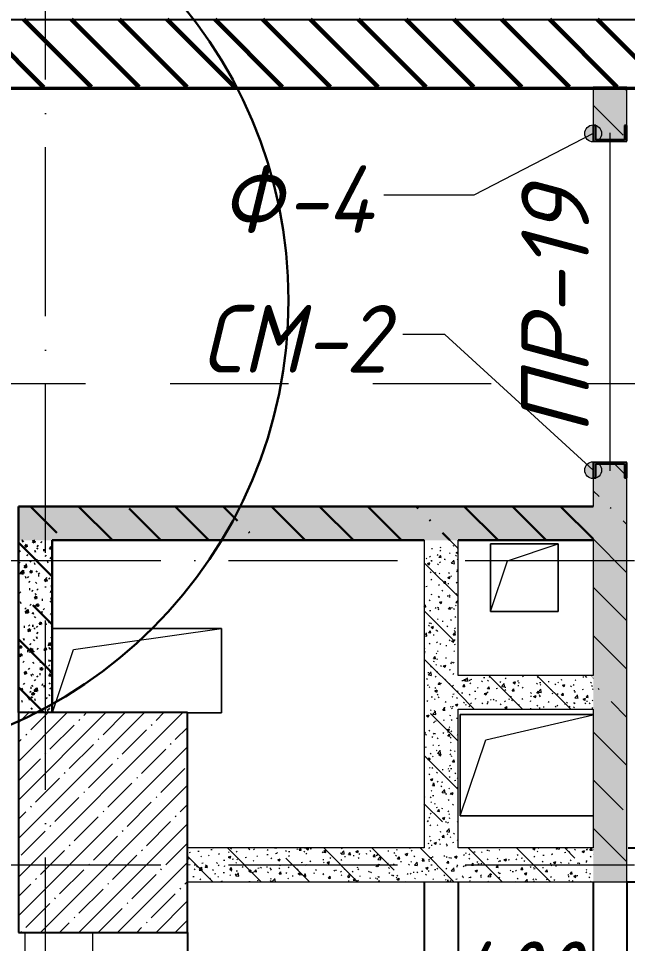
# Model space of a CAD drawing. Header units: millimetres. Extents: x 12986 to 523328, y -9759 to 30092.
# Drawn here: x 137477 to 139278, y 10867 to 13603 of the extents above; entities that cross this region are included whole.
import ezdxf

# ---------------------------------------------------------------- set-up
doc = ezdxf.new("R2010")
doc.units = ezdxf.units.MM
for name, pattern in [('01 Штриховая _4 мм_', [600, 350, -250]), ('50_200_ШТРИХ_1Т_ш5_п1_п1_', [700, 500, -100, 0, -100]), ('Штрих короткий', [300, 150, -150])]:
    doc.linetypes.add(name, pattern=pattern)
for name, color, linetype, lineweight in [('0) ПГП', 1, 'Continuous', 30), ('2) Расчет', 1, 'Continuous', 30), ('5) Блок ячеистый', 160, 'Continuous', 60), ('A-ANNO-DIMS', 7, 'Continuous', 9), ('A-DOOR-2', 7, 'Continuous', 5), ('A-DOOR-3', 7, 'Штрих короткий', 5), ('A-DOOR-IDEN', 7, 'Continuous', 9), ('A-FLOR', 7, 'Continuous', 9), ('A-GENM', 7, 'Continuous', 9), ('A-GENM-1', 7, 'Continuous', 25), ('A-GENM-IDEN', 7, 'Continuous', 9), ('A-WALL-6', 18, 'Continuous', 13), ('A-WALL-PATT-4', 250, 'Continuous', 5), ('G-ANNO-SYMB-1', 7, '01 Штриховая _4 мм_', 9), ('S-COLS', 7, 'Continuous', 9), ('S-COLS-1', 7, 'Continuous', 5), ('S-COLS-2', 7, 'Continuous', 25), ('Оси-2', 7, '50_200_ШТРИХ_1Т_ш5_п1_п1_', 9)]:
    doc.layers.add(name, color=color, linetype=linetype, lineweight=lineweight)
doc.layers.add('0)Допникки кружки', color=7, linetype='Continuous', plot=False)
for name, color, linetype, lineweight, true_color in [('A-WALL-11', 7, 'Continuous', 13, 0x800000), ('A-WALL-2', 7, 'Continuous', 13, 0x000000), ('A-WALL-9', 7, 'Continuous', 5, 0x0070df)]:
    doc.layers.add(name, color=color, linetype=linetype, lineweight=lineweight, true_color=true_color)
doc.styles.add('ISOCPEUR_I_3', font='isocpeui.ttf', dxfattribs={"width": 0.9, "height": 200})
doc.styles.add('ISOCPEUR_I_5', font='isocpeui.ttf', dxfattribs={"height": 200})
doc.dimstyles.new('ISO-2_0_0_9К_СРЕДНИЙ_1', dxfattribs={"dimscale": 304.8, "dimtxt": 199.196235, "dimasz": 0.492126, "dimexe": 0.393701, "dimexo": 0, "dimgap": 0, "dimtad": 1, "dimdec": 0, "dimzin": 0, "dimdsep": 46, "dimtxsty": 'ISOCPEUR_I_3', "dimblk1": 'OBLIQUE', "dimblk2": 'OBLIQUE', "dimsah": 1, "dimcen": 0.09, "dimdle": 0.393701, "dimazin": 0, "dimtfac": 1, "dimtdec": 4, "dimtix": 1, "dimtmove": 2, "dimatfit": 3, "dimfxl": 1, "dimtvp": 1, "dimtolj": 1, "dimtzin": 0, "dimarcsym": 2})
doc.dimstyles.new('ISO-2_0_0_9К_СРЕДНИЙ_7', dxfattribs={"dimscale": 304.8, "dimtxt": 199.196235, "dimasz": 0.492126, "dimexe": 0.393701, "dimexo": 0, "dimgap": 0, "dimtad": 1, "dimdec": 0, "dimzin": 0, "dimdsep": 46, "dimtxsty": 'ISOCPEUR_I_3', "dimblk1": 'OBLIQUE', "dimblk2": 'OBLIQUE', "dimsah": 1, "dimcen": 0.09, "dimdle": 0.393701, "dimazin": 0, "dimtfac": 1, "dimtdec": 4, "dimtix": 1, "dimtmove": 0, "dimatfit": 3, "dimfxl": 1, "dimtvp": 1, "dimtolj": 1, "dimtzin": 0, "dimarcsym": 2})
doc.dimstyles.get("Standard").update_dxf_attribs({"dimtxt": 0.18, "dimasz": 0.18, "dimexe": 0.18, "dimexo": 0.0625, "dimgap": 0.09, "dimtad": 0, "dimtih": 1, "dimtoh": 1, "dimdec": 4, "dimzin": 0, "dimdsep": 46, "dimtxsty": 'Standard', "dimcen": 0.09, "dimadec": 0, "dimazin": 0, "dimtfac": 1, "dimtdec": 4, "dimtofl": 0, "dimtmove": 0, "dimatfit": 3, "dimfxl": 1, "dimtolj": 1, "dimtzin": 0, "dimarcsym": 0})
pattern_1 = [(50, (61996.893, 0), (72.873764, -6.37607), [7.62, -83.82]), (355, (61996.89, 0), (-14.09699, 76.422444), [6.096, -67.056]), (100.451, (62002.966, -0.53), (58.776964, 70.04687), [6.476, -71.236]), (46.184, (61996.89, 20.32), (108.43142, -16.81745), [11.43, -125.73]), (96.636, (62005.93, 18.92), (94.961, 98.97089), [9.714, -106.854]), (351.184, (61996.89, 20.32), (94.96227, 98.97018), [9.144, -100.584]), (21, (62007.053, 15.24), (60.64565, -40.906537), [7.62, -83.82]), (326, (62007.05, 15.24), (24.72083, 73.67493), [6.096, -67.056]), (71.451, (62012.11, 11.83), (85.36689, 32.768737), [6.476, -71.236]), (37.5, (61996.893, 0), (1.235525, 33.8224325), [3.353, -62.89, 3.353, -64.719, -67.31]), (37.5, (61996.893, 0), (1.235525, 33.8224325), [-134.315, 3.353, -63.957]), (7.5, (61996.893, 0), (26.728146, 40.07255), [3.353, -35.458, 3.353, -61.366, -25.654]), (7.5, (61996.893, 0), (26.728146, 40.07255), [-103.53, 3.353, -22.301]), (327.5, (61974.236, 0), (54.2363175, -2.292117), [3.353, -22.047, 3.353, -75.895, -105.156]), (327.5, (61974.236, 0), (54.2363175, -2.292117), [-104.648, 3.353, -101.803]), (317.5, (61964.076, 0), (59.25158, 10.17014), [3.353, -29.667, 3.353, -49.276, -74.676]), (317.5, (61964.076, 0), (59.25158, 10.17014), [-85.649, 3.353, -71.323])]
pattern_2 = [(135, (61996.9, 0), (-142.5612, -142.5612), []), (135, (62139.46, 0), (-142.5612, -142.5612), [252.016, -50.403, 3.353, -47.05])]

# ---------------------------------------------------------------- blocks, each defined once
blk = doc.blocks.new('BSC_Колонна _Прямоугольная - 650х500-23287315-АР1_Кладочный план 1 этажа')
at = {"layer": 'S-COLS-1'}
h = blk.add_hatch(dxfattribs=at)
h.set_pattern_fill('FP_32', color=256, style=0, pattern_type=2)
h.set_pattern_definition([(135, (11225, -75730), (-57.02463, -57.02463), []), (135, (11225, -75672.975), (-57.02463, -57.02463), [100.806, -20.161, 3.353, -16.808])])
h.paths.add_polyline_path([(325, -250), (325, 250), (-325, 250), (-325, -250)], flags=0)
at = {"layer": 'S-COLS-2'}
for p, q in [((325, 250), (-325, 250)), ((-325, 250), (-325, -250)), ((325, -250), (325, 250)), ((-325, -250), (325, -250))]:
    blk.add_line(p, q, dxfattribs=at)
blk = doc.blocks.new('AR_Отверстие прямоугольное _в плите_ - AR_Отверстие прямоугольное _в плите_-V52-АР1_Кладочный план 1 этажа')
at = {"layer": 'A-GENM'}
for p, q in [((250, 125), (-250, 125)), ((-187.5, 62.5), (250, 125)), ((250, -125), (250, 125)), ((-249.7, -124), (-187.5, 62.5)), ((150, -125), (250, -125))]:
    blk.add_line(p, q, dxfattribs=at)
blk = doc.blocks.new('AR_Отверстие прямоугольное _в плите_ - AR_Отверстие прямоугольное _в плите_-24462506-АР1_Кладочный план 1 этажа')
at = {"layer": 'A-GENM'}
for p, q in [((193, 150), (-200, 150)), ((-200, 150), (-200, -150)), ((-125, 75), (193, 148.4)), ((-200, -150), (-125, 75)), ((-200, -150), (193, -150))]:
    blk.add_line(p, q, dxfattribs=at)
blk = doc.blocks.new('AR_Отверстие прямоугольное _в плите_ - AR_Отверстие прямоугольное _в плите_-V40-АР1_Кладочный план 1 этажа')
at = {"layer": 'A-GENM'}
for p, q in [((100, 100), (-100, 100)), ((-100, 100), (-100, -100)), ((-50, 50), (100, 100)), ((100, -100), (100, 100)), ((-100, -100), (-50, 50)), ((-100, -100), (100, -100))]:
    blk.add_line(p, q, dxfattribs=at)
blk = doc.blocks.new('Фахверк_СКБ_Швеллер_Тип 2 - СМ-2_100х2230h-25616979-АР1_Кладочный план 1 этажа')
at = {"layer": 'A-GENM-1'}
for p, q in [((171, 50), (125, 50)), ((125, 50), (125, -50)), ((129.5, 42.4), (171, 42.4)), ((129.5, -42.4), (129.5, 42.4)), ((171, 42.4), (171, 50)), ((125, -50), (171, -50)), ((171, -42.4), (129.5, -42.4)), ((171, -50), (171, -42.4))]:
    blk.add_line(p, q, dxfattribs=at)
blk = doc.blocks.new('Фахверк_СКБ_Швеллер - Ф-4_100х4010-25539282-АР1_Кладочный план 1 этажа')
at = {"layer": 'A-GENM-1'}
for p, q in [((171, 50), (125, 50)), ((125, 50), (125, -50)), ((129.5, 42.4), (171, 42.4)), ((129.5, -42.4), (129.5, 42.4)), ((171, 42.4), (171, 50)), ((125, -50), (171, -50)), ((171, -42.4), (129.5, -42.4)), ((171, -50), (171, -42.4))]:
    blk.add_line(p, q, dxfattribs=at)
blk = doc.blocks.new('Проем_Дверь_БезПР - 1650х2400h витражный-26947500-АР1_Кладочный план 1 этажа')
at = {"layer": 'A-DOOR-3'}
for p, q in [((825, 100), (-825, 100)), ((825, -100), (-825, -100))]:
    blk.add_line(p, q, dxfattribs=at)
blk = doc.blocks.new('AAR_СКБ_Марка_Двери_Перемычка и проем - Марка перемычки и проема-25306769-АР1_Кладочный план 1 этажа')
at = {"layer": 'A-DOOR-IDEN'}
for p, q in [((-5, 0), (5, 0)), ((-0.968, -0.984), (-1.986, -2.747)), ((1.067, -0.984), (-0.968, -0.984)), ((2.085, -2.747), (1.067, -0.984)), ((-1.986, -2.747), (-0.968, -4.509)), ((1.067, -4.509), (2.085, -2.747)), ((-0.968, -4.509), (1.067, -4.509))]:
    blk.add_line(p, q, dxfattribs=at)
blk = doc.blocks.new('DIMBLOCK497-АР1_Кладочный план 1 этажа')
at = {"layer": 'A-ANNO-DIMS', "color": 0, "lineweight": -2, "transparency": 16777216}
for p, q in [((139279.8, 11150), (140037.5, 11150)), ((140037.3, 11149.8), (140037.3, 11050.2)), ((139276.8, 11050), (140037.5, 11050)), ((140037.3, 11050), (140037.3, 10847.3)), ((140037.3, 10847.3), (140037.2, 10847.3))]:
    blk.add_line(p, q, dxfattribs=at)
at = {"layer": 'A-ANNO-DIMS', "color": 0, "transparency": 16777216}
for points in [[(140037.3, 11149.8), (140037.4, 11149.8), (140037.3, 11150)], [(140037.3, 11050.2), (140037.4, 11050.2), (140037.3, 11050)]]:
    blk.add_solid(points, dxfattribs=at)
at = {"layer": 'Defpoints', "color": 0, "transparency": 16777216}
for p in [(139279.8, 11150), (140037.3, 11150), (139276.7, 11050)]:
    blk.add_point(p, dxfattribs=at)
at = {"layer": 'A-ANNO-DIMS', "color": 0, "transparency": 16777216, "insert": (140036.8, 10642.8), "char_height": 0.18, "width": 409.118, "attachment_point": 1, "rotation": 90, "line_spacing_factor": 1.149209}
blk.add_mtext('\\A1;100.0000', dxfattribs=at)
blk = doc.blocks.new('DIMBLOCK544-АР1_Кладочный план 1 этажа')
at = {"layer": 'A-ANNO-DIMS', "color": 0, "lineweight": -2, "transparency": 16777216}
for p, q in [((138676.9, 11046.9), (138676.9, 10612)), ((137976.9, 10899.9), (137976.9, 10612)), ((137977.1, 10612.2), (138326.3, 10612.2)), ((138676.7, 10612.2), (138327.5, 10612.2))]:
    blk.add_line(p, q, dxfattribs=at)
at = {"layer": 'A-ANNO-DIMS', "color": 0, "transparency": 16777216}
for points in [[(137977.1, 10612.2), (137977.1, 10612.2), (137976.9, 10612.2)], [(138676.7, 10612.2), (138676.7, 10612.2), (138676.9, 10612.2)]]:
    blk.add_solid(points, dxfattribs=at)
at = {"layer": 'Defpoints', "color": 0, "transparency": 16777216}
for p in [(138676.9, 11047), (137976.9, 10900), (138676.9, 10612.2)]:
    blk.add_point(p, dxfattribs=at)
at = {"layer": 'A-ANNO-DIMS', "color": 0, "transparency": 16777216, "insert": (138326.9, 10612.2), "char_height": 0.18, "width": 455.087, "attachment_point": 5}
blk.add_mtext('\\A1;700.0000', dxfattribs=at)
blk = doc.blocks.new('DIMBLOCK545-АР1_Кладочный план 1 этажа')
at = {"layer": 'A-ANNO-DIMS', "color": 0, "lineweight": -2, "transparency": 16777216}
for p, q in [((138676.9, 11046.9), (138676.9, 10271.7)), ((138776.9, 11046.9), (138776.9, 10271.7)), ((138677.1, 10271.9), (138776.7, 10271.9)), ((138776.9, 10271.9), (139062.6, 10271.9))]:
    blk.add_line(p, q, dxfattribs=at)
at = {"layer": 'A-ANNO-DIMS', "color": 0, "transparency": 16777216}
for points in [[(138677.1, 10271.9), (138677.1, 10271.8), (138676.9, 10271.9)], [(138776.7, 10271.9), (138776.7, 10271.8), (138776.9, 10271.9)]]:
    blk.add_solid(points, dxfattribs=at)
at = {"layer": 'Defpoints', "color": 0, "transparency": 16777216}
for p in [(138676.9, 11047), (138776.9, 11047), (138776.9, 10271.9)]:
    blk.add_point(p, dxfattribs=at)
at = {"layer": 'A-ANNO-DIMS', "color": 0, "transparency": 16777216, "insert": (138858.6, 10272), "char_height": 0.18, "width": 409.118, "attachment_point": 1, "line_spacing_factor": 1.149209}
blk.add_mtext('\\A1;100.0000', dxfattribs=at)
blk = doc.blocks.new('_Oblique')
at = {"color": 0, "linetype": 'ByBlock', "lineweight": -2}
blk.add_line((-0.5, -0.5), (0.5, 0.5), dxfattribs=at)
blk = doc.blocks.new('DIMBLOCK546-АР1_Кладочный план 1 этажа')
at = {"layer": 'A-ANNO-DIMS', "color": 0, "lineweight": -2, "transparency": 16777216}
for p, q in [((138776.9, 11047), (138776.9, 10492.2)), ((139176.7, 11047), (139176.7, 10492.2)), ((138776.9, 10612.2), (138626.9, 10612.2)), ((138776.9, 10612.2), (139176.7, 10612.2)), ((139176.7, 10612.2), (139326.7, 10612.2))]:
    blk.add_line(p, q, dxfattribs=at)
at = {"layer": 'Defpoints', "color": 0, "transparency": 16777216}
for p in [(138776.9, 11047), (139176.7, 11047), (139176.7, 10612.2)]:
    blk.add_point(p, dxfattribs=at)
at = {"layer": 'A-ANNO-DIMS', "color": 0, "lineweight": -2, "transparency": 16777216, "xscale": 150, "yscale": 150, "zscale": 150}
blk.add_blockref('_Oblique', (138776.9, 10612.2), dxfattribs=at)
at = {"layer": 'A-ANNO-DIMS', "color": 0, "lineweight": -2, "transparency": 16777216, "xscale": 150, "yscale": 150, "zscale": 150, "rotation": 180}
blk.add_blockref('_Oblique', (139176.7, 10612.2), dxfattribs=at)
at = {"layer": 'A-ANNO-DIMS', "color": 0, "transparency": 16777216, "insert": (138758, 10873.5), "char_height": 200, "width": 473.474, "attachment_point": 1, "line_spacing_factor": 1.149209, "style": 'ISOCPEUR_I_3'}
blk.add_mtext('\\A1;400', dxfattribs=at)
blk = doc.blocks.new('DIMBLOCK547-АР1_Кладочный план 1 этажа')
at = {"layer": 'A-ANNO-DIMS', "color": 0, "lineweight": -2, "transparency": 16777216}
for p, q in [((139176.7, 11046.9), (139176.7, 10740)), ((139276.7, 11049.9), (139276.7, 10740)), ((139176.9, 10740.2), (139276.5, 10740.2)), ((139276.7, 10740.2), (139597, 10740.2))]:
    blk.add_line(p, q, dxfattribs=at)
at = {"layer": 'A-ANNO-DIMS', "color": 0, "transparency": 16777216}
for points in [[(139176.9, 10740.2), (139176.9, 10740.1), (139176.7, 10740.2)], [(139276.5, 10740.2), (139276.5, 10740.1), (139276.7, 10740.2)]]:
    blk.add_solid(points, dxfattribs=at)
at = {"layer": 'Defpoints', "color": 0, "transparency": 16777216}
for p in [(139176.7, 11047), (139276.7, 11050), (139276.7, 10740.2)]:
    blk.add_point(p, dxfattribs=at)
at = {"layer": 'A-ANNO-DIMS', "color": 0, "transparency": 16777216, "insert": (139393.1, 10740.3), "char_height": 0.18, "width": 409.118, "attachment_point": 1, "line_spacing_factor": 1.149209}
blk.add_mtext('\\A1;100.0000', dxfattribs=at)
blk = doc.blocks.new('DIMBLOCK742-АР1_Кладочный план 1 этажа')
at = {"layer": 'A-ANNO-DIMS', "color": 0, "lineweight": -2, "transparency": 16777216}
for p, q in [((136355.2, 11020), (136355.2, 9130)), ((136461.3, 10900), (136235.2, 10900)), ((137496.9, 9250), (136235.2, 9250))]:
    blk.add_line(p, q, dxfattribs=at)
at = {"layer": 'Defpoints', "color": 0, "transparency": 16777216}
for p in [(136461.3, 10900), (136355.2, 9250), (137496.9, 9250)]:
    blk.add_point(p, dxfattribs=at)
at = {"layer": 'A-ANNO-DIMS', "color": 0, "lineweight": -2, "transparency": 16777216, "xscale": 150, "yscale": 150, "zscale": 150}
for p, rotation in [((136355.2, 10900), 90), ((136355.2, 9250), 270)]:
    blk.add_blockref('_Oblique', p, dxfattribs=dict(at, rotation=rotation))
at = {"layer": 'A-ANNO-DIMS', "color": 0, "transparency": 16777216, "insert": (136255.2, 10075), "char_height": 200, "width": 560.814, "attachment_point": 5, "rotation": 90, "style": 'ISOCPEUR_I_3'}
blk.add_mtext('\\A1;1650', dxfattribs=at)

msp = doc.modelspace()

# ---------------------------------------------------------------- hatches: boundary and pattern name
at = {"layer": '0) ПГП'}
h = msp.add_hatch(dxfattribs=at)
h.set_pattern_fill('FP_16', color=256, style=0, pattern_type=2)
h.set_pattern_definition(pattern_1)
h.paths.add_polyline_path([(139132.43047, 12060), (139176.70326, 12060), (139176.70326, 12160), (137476.89326, 12160), (137476.89326, 12060), (138776.89326, 12060)], flags=0)
h = msp.add_hatch(dxfattribs=at)
h.set_pattern_fill('FP_17', color=256, style=0, pattern_type=2)
h.set_pattern_definition(pattern_2)
h.paths.add_polyline_path([(139132.43047, 12060), (139176.70326, 12060), (139176.70326, 12160), (137476.89326, 12160), (137476.89326, 12060), (138776.89326, 12060)], flags=0)
h = msp.add_hatch(dxfattribs=at)
h.set_pattern_fill('FP_16', color=256, style=0, pattern_type=2)
h.set_pattern_definition(pattern_1)
h.paths.add_polyline_path([(137476.89326, 11550), (137576.89326, 11550), (137576.89326, 12060), (137476.89326, 12060)], flags=0)
h = msp.add_hatch(dxfattribs=at)
h.set_pattern_fill('FP_17', color=256, style=0, pattern_type=2)
h.set_pattern_definition(pattern_2)
h.paths.add_polyline_path([(137476.89326, 11550), (137576.89326, 11550), (137576.89326, 12060), (137476.89326, 12060)], flags=0)
at = {"layer": '5) Блок ячеистый'}
h = msp.add_hatch(dxfattribs=at)
h.set_pattern_fill('FP_3', color=256, style=0, pattern_type=2)
h.set_pattern_definition([(135, (61996.89, 0), (-70.71068, -70.71068), [])])
h.paths.add_polyline_path([(146696.89328, 13400.00001), (146696.89328, 13600.00001), (141647.89331, 13600.00001), (141647.89331, 13531.00001), (141641.89331, 13531.00001), (141641.89331, 13600.00001), (136147.8933, 13600.00001), (136147.8933, 13531.00001), (136141.8933, 13531.00001), (136141.8933, 13600.00001), (130641.89328, 13600.00001), (130641.89328, 13400.00001), (136141.8933, 13400.00001), (136141.8933, 13469.00001), (136147.8933, 13469.00001), (136147.8933, 13400.00001), (141641.89331, 13400.00001), (141641.89331, 13469.00001), (141647.89331, 13469.00001), (141647.89331, 13400.00001), (145261.49297, 13400.00001)], flags=0)
at = {"layer": 'A-GENM-IDEN'}
h = msp.add_hatch(color=256, dxfattribs=at)
edge = h.paths.add_edge_path(flags=0)
edge.add_arc((139176.70326, 13263.11756), 25, 0, 360)
h = msp.add_hatch(color=256, dxfattribs=at)
edge = h.paths.add_edge_path(flags=0)
edge.add_arc((139176.70326, 12267.11756), 25, 0, 360)
at = {"layer": 'A-WALL-PATT-4'}
h = msp.add_hatch(dxfattribs=at)
h.set_pattern_fill('FP_16', color=256, style=0, pattern_type=2)
h.set_pattern_definition(pattern_1)
h.paths.add_polyline_path([(139176.70326, 11050.00001), (139276.70326, 11050.00001), (139276.70326, 12244.11756), (139269.10326, 12244.11756), (139269.10326, 12285.61756), (139184.30326, 12285.61756), (139184.30326, 12244.11756), (139176.70326, 12244.11756), (139176.70326, 11150.00001)], flags=0)
h.paths.add_polyline_path([(139184.30326, 13244.61756), (139269.10326, 13244.61756), (139269.10326, 13286.11756), (139276.70326, 13286.11756), (139276.70326, 13400.00001), (139176.70326, 13400.00001), (139176.70326, 13286.11756), (139184.30326, 13286.11756)], flags=0)
h = msp.add_hatch(dxfattribs=at)
h.set_pattern_fill('FP_17', color=256, style=0, pattern_type=2)
h.set_pattern_definition(pattern_2)
h.paths.add_polyline_path([(139176.70326, 11050.00001), (139276.70326, 11050.00001), (139276.70326, 12244.11756), (139269.10326, 12244.11756), (139269.10326, 12285.61756), (139184.30326, 12285.61756), (139184.30326, 12244.11756), (139176.70326, 12244.11756), (139176.70326, 11150.00001)], flags=0)
h.paths.add_polyline_path([(139184.30326, 13244.61756), (139269.10326, 13244.61756), (139269.10326, 13286.11756), (139276.70326, 13286.11756), (139276.70326, 13400.00001), (139176.70326, 13400.00001), (139176.70326, 13286.11756), (139184.30326, 13286.11756)], flags=0)
h = msp.add_hatch(dxfattribs=at)
h.set_pattern_fill('FP_16', color=256, style=0, pattern_type=2)
h.set_pattern_definition(pattern_1)
h.paths.add_polyline_path([(138676.89326, 11150.00001), (138776.89326, 11150.00001), (138776.89326, 12060), (138676.89326, 12060)], flags=0)
h = msp.add_hatch(dxfattribs=at)
h.set_pattern_fill('FP_17', color=256, style=0, pattern_type=2)
h.set_pattern_definition(pattern_2)
h.paths.add_polyline_path([(138676.89326, 11150.00001), (138776.89326, 11150.00001), (138776.89326, 12060), (138676.89326, 12060)], flags=0)
h = msp.add_hatch(dxfattribs=at)
h.set_pattern_fill('FP_16', color=256, style=0, pattern_type=2)
h.set_pattern_definition(pattern_1)
h.paths.add_polyline_path([(138776.89326, 11560), (139176.70326, 11560), (139176.70326, 11660), (138776.89326, 11660)], flags=0)
h = msp.add_hatch(dxfattribs=at)
h.set_pattern_fill('FP_17', color=256, style=0, pattern_type=2)
h.set_pattern_definition(pattern_2)
h.paths.add_polyline_path([(138776.89326, 11560), (139176.70326, 11560), (139176.70326, 11660), (138776.89326, 11660)], flags=0)
h = msp.add_hatch(dxfattribs=at)
h.set_pattern_fill('FP_16', color=256, style=0, pattern_type=2)
h.set_pattern_definition(pattern_1)
h.paths.add_polyline_path([(137976.89325, 11050.00001), (139176.70326, 11050.00001), (139176.70326, 11150.00001), (137976.89325, 11150.00001)], flags=0)
h = msp.add_hatch(dxfattribs=at)
h.set_pattern_fill('FP_17', color=256, style=0, pattern_type=2)
h.set_pattern_definition(pattern_2)
h.paths.add_polyline_path([(137976.89325, 11050.00001), (139176.70326, 11050.00001), (139176.70326, 11150.00001), (137976.89325, 11150.00001)], flags=0)

# ---------------------------------------------------------------- linework, layer by layer
at = {"layer": '0) ПГП'}
for p, q in [((137476.89326, 12160), (137476.89326, 11550)), ((137576.89326, 12060), (138676.89326, 12060)), ((138776.89326, 12060), (139176.70326, 12060))]:
    msp.add_line(p, q, dxfattribs=at)
at = {"layer": '0)Допникки кружки', "color": 6, "lineweight": 30}
msp.add_circle((136906.27893, 12769.38563), 1369.38563, dxfattribs=at)
at = {"layer": '2) Расчет'}
for p, q in [((139176.70326, 12160), (137476.89326, 12160)), ((137576.89326, 11550), (137576.89326, 12060))]:
    msp.add_line(p, q, dxfattribs=at)
at = {"layer": 'A-FLOR'}
for p, q in [((138872.89326, 12049), (139072.89326, 12049)), ((138872.89326, 11849), (138872.89326, 12049)), ((139072.89326, 12049), (139072.89326, 11849)), ((139072.89326, 11849), (138872.89326, 11849)), ((137576.89326, 11799), (138076.89326, 11799)), ((138076.89326, 11799), (138076.89326, 11549)), ((138076.89326, 11549), (137976.89325, 11549)), ((138783.70326, 11545), (139176.70326, 11545)), ((138783.70326, 11245), (138783.70326, 11545)), ((139176.70326, 11245), (138783.70326, 11245))]:
    msp.add_line(p, q, dxfattribs=at)
at = {"layer": 'A-GENM-IDEN'}
for p, q in [((139176.70326, 13263.11756), (138823.26974, 13080.99204)), ((138823.26974, 13080.99204), (138557.52119, 13080.99204)), ((138738.33173, 12668.07816), (138613.97744, 12668.07816)), ((139176.70326, 12267.11756), (138738.33173, 12668.07816))]:
    msp.add_line(p, q, dxfattribs=at)
for centre in [(139176.70326, 13263.11756), (139176.70326, 12267.11756)]:
    msp.add_circle(centre, 25, dxfattribs=at)
at = {"layer": 'A-WALL-11', "lineweight": 25}
msp.add_lwpolyline([(147142.89328, 13394.00001), (130641.89328, 13394.00001), (130641.89328, 13600.00001), (147142.89328, 13600.00001)], close=True, dxfattribs=at)
at = {"layer": 'A-WALL-2'}
for p, q in [((141641.89331, 13600.00001), (136216.8933, 13600.00001)), ((136216.8933, 13400.00001), (139176.70326, 13400.00001)), ((139276.70326, 13400.00001), (141641.89331, 13400.00001))]:
    msp.add_line(p, q, dxfattribs=at)
at = {"layer": 'A-WALL-6'}
for p, q in [((139176.70326, 13400.00001), (139176.70326, 13286.11756)), ((139276.70326, 13286.11756), (139276.70326, 13400.00001)), ((139176.70326, 12244.11756), (139176.70326, 12160)), ((139276.70326, 11050.00001), (139276.70326, 12244.11756)), ((138676.89326, 12060), (138676.89326, 11150.00001)), ((138776.89326, 11660), (138776.89326, 12060)), ((139176.70326, 12060), (139176.70326, 11660)), ((139176.70326, 11660), (138776.89326, 11660)), ((138776.89326, 11150.00001), (138776.89326, 11560)), ((138776.89326, 11560), (139176.70326, 11560)), ((139176.70326, 11560), (139176.70326, 11150.00001)), ((138676.89326, 11150.00001), (137976.89325, 11150.00001)), ((139176.70326, 11150.00001), (138776.89326, 11150.00001)), ((137976.89325, 11050.00001), (139276.70326, 11050.00001))]:
    msp.add_line(p, q, dxfattribs=at)
at = {"layer": 'A-WALL-9'}
msp.add_line((139276.70326, 13400.00001), (139176.70326, 13400.00001), dxfattribs=at)
at = {"layer": 'G-ANNO-SYMB-1'}
msp.add_line((104925.09743, 12523.27848), (187962.83005, 12523.27848), dxfattribs=at)
at = {"layer": 'Оси-2'}
for p, q in [((137556.89325, -4080), (137556.89325, 28636.94316)), ((57586.89328, 13400), (187948.52131, 13400)), ((57586.89328, 12000), (187948.52131, 12000)), ((57586.89328, 11100), (187948.52131, 11100))]:
    msp.add_line(p, q, dxfattribs=at)

# ---------------------------------------------------------------- block references
at = {"layer": 'A-DOOR-2', "rotation": 269.9999999999998}
msp.add_blockref('Проем_Дверь_БезПР - 1650х2400h витражный-26947500-АР1_Кладочный план 1 этажа', (137596.89326, 10075), dxfattribs=at)
at = {"layer": 'A-DOOR-IDEN', "xscale": 99.99999999999993, "yscale": 99.99999999999993, "zscale": 99.99999999999993, "rotation": 89.99999999999991}
msp.add_blockref('AAR_СКБ_Марка_Двери_Перемычка и проем - Марка перемычки и проема-25306769-АР1_Кладочный план 1 этажа', (139226.70326, 12765.11756), dxfattribs=at)
at = {"layer": 'A-GENM'}
for name, p in [('AR_Отверстие прямоугольное _в плите_ - AR_Отверстие прямоугольное _в плите_-V40-АР1_Кладочный план 1 этажа', (138972.89326, 11949)), ('AR_Отверстие прямоугольное _в плите_ - AR_Отверстие прямоугольное _в плите_-V52-АР1_Кладочный план 1 этажа', (137826.89326, 11674)), ('AR_Отверстие прямоугольное _в плите_ - AR_Отверстие прямоугольное _в плите_-24462506-АР1_Кладочный план 1 этажа', (138983.70326, 11395))]:
    msp.add_blockref(name, p, dxfattribs=at)
at = {"layer": 'A-GENM-1'}
for name, p, rotation in [('Фахверк_СКБ_Швеллер - Ф-4_100х4010-25539282-АР1_Кладочный план 1 этажа', (139226.70326, 13115.11756), 90), ('Фахверк_СКБ_Швеллер_Тип 2 - СМ-2_100х2230h-25616979-АР1_Кладочный план 1 этажа', (139226.70326, 12415.11756), 270)]:
    msp.add_blockref(name, p, dxfattribs=dict(at, rotation=rotation))
at = {"layer": 'S-COLS', "rotation": 270.0000000000007}
msp.add_blockref('BSC_Колонна _Прямоугольная - 650х500-23287315-АР1_Кладочный план 1 этажа', (137726.89325, 11225), dxfattribs=at)

# ---------------------------------------------------------------- texts
at = {"layer": 'A-GENM-IDEN', "char_height": 200, "attachment_point": 1, "style": 'ISOCPEUR_I_3'}
for s, insert, width in [('\\fISOCPEUR|b0|i1|c204|p34|;\\W.9;Ф', (138075.12119, 13168.60662), 230.886), ('-4', (138265.62119, 13168.60662), 346.329), ('СМ', (138018.66494, 12755.69274), 367.9745625), ('-2', (138322.27431, 12755.69274), 317.46825)]:
    msp.add_mtext(s, dxfattribs=dict(at, insert=insert, width=width))
at = {"layer": 'A-GENM-IDEN', "char_height": 200, "attachment_point": 1, "rotation": 90, "style": 'ISOCPEUR_I_5'}
for s, insert, width in [('-19', (138964.2293, 12716.29097), 481.0125), ('ПР', (138964.2293, 12372.33263), 416.8775)]:
    msp.add_mtext(s, dxfattribs=dict(at, insert=insert, width=width))

# ---------------------------------------------------------------- dimensions: what is measured, and where the dimension line sits
at = {"layer": 'A-ANNO-DIMS'}
dim = msp.add_linear_dim(base=(140037.34716, 11150.00001), p1=(139276.70326, 11050.00001), p2=(139279.75126, 11150.00001), angle=90, dimstyle='Standard', dxfattribs=at)
dim.commit()
dim.dimension.update_dxf_attribs({"geometry": 'DIMBLOCK497-АР1_Кладочный план 1 этажа', "text_midpoint": (140036.95716, 10847.31904), "dimtype": 160, "text_rotation": 90})
dim = msp.add_linear_dim(base=(138676.89326, 10612.20978), p1=(137976.89325, 10900), p2=(138676.89326, 11046.95201), dimstyle='Standard', dxfattribs=at)
dim.commit()
dim.dimension.update_dxf_attribs({"geometry": 'DIMBLOCK544-АР1_Кладочный план 1 этажа', "text_midpoint": (138326.89326, 10612.20978)})
dim = msp.add_linear_dim(base=(139176.70326, 10612.20978), p1=(138776.89326, 11046.95201), p2=(139176.70326, 11046.95201), dimstyle='ISO-2_0_0_9К_СРЕДНИЙ_1', override={"dimpost": '<>', "dimfxl": 399.81}, dxfattribs=at)
dim.commit()
dim.dimension.update_dxf_attribs({"geometry": 'DIMBLOCK546-АР1_Кладочный план 1 этажа', "text_midpoint": (138994.75783, 10740.1676), "dimtype": 160})
for base, p1, p2, picture, middle in [((138776.89326, 10271.86711), (138676.89326, 11046.95201), (138776.89326, 11046.95201), 'DIMBLOCK545-АР1_Кладочный план 1 этажа', (139063.20286, 10271.86711)), ((139276.70326, 10740.1676), (139176.70326, 11046.95201), (139276.70326, 11050.00001), 'DIMBLOCK547-АР1_Кладочный план 1 этажа', (139597.63286, 10740.1676))]:
    dim = msp.add_linear_dim(base=base, p1=p1, p2=p2, dimstyle='Standard', dxfattribs=at)
    dim.commit()
    dim.dimension.update_dxf_attribs({"geometry": picture, "text_midpoint": middle, "dimtype": 160})
dim = msp.add_linear_dim(base=(136355.18813, 9250), p1=(136461.25415, 10900.00001), p2=(137496.89326, 9250), angle=90, dimstyle='ISO-2_0_0_9К_СРЕДНИЙ_7', override={"dimpost": '<>', "dimfxl": 1948.088396}, dxfattribs=at)
dim.commit()
dim.dimension.update_dxf_attribs({"geometry": 'DIMBLOCK742-АР1_Кладочный план 1 этажа', "text_midpoint": (136255.18813, 10075)})

doc.saveas('drawing.dxf')
